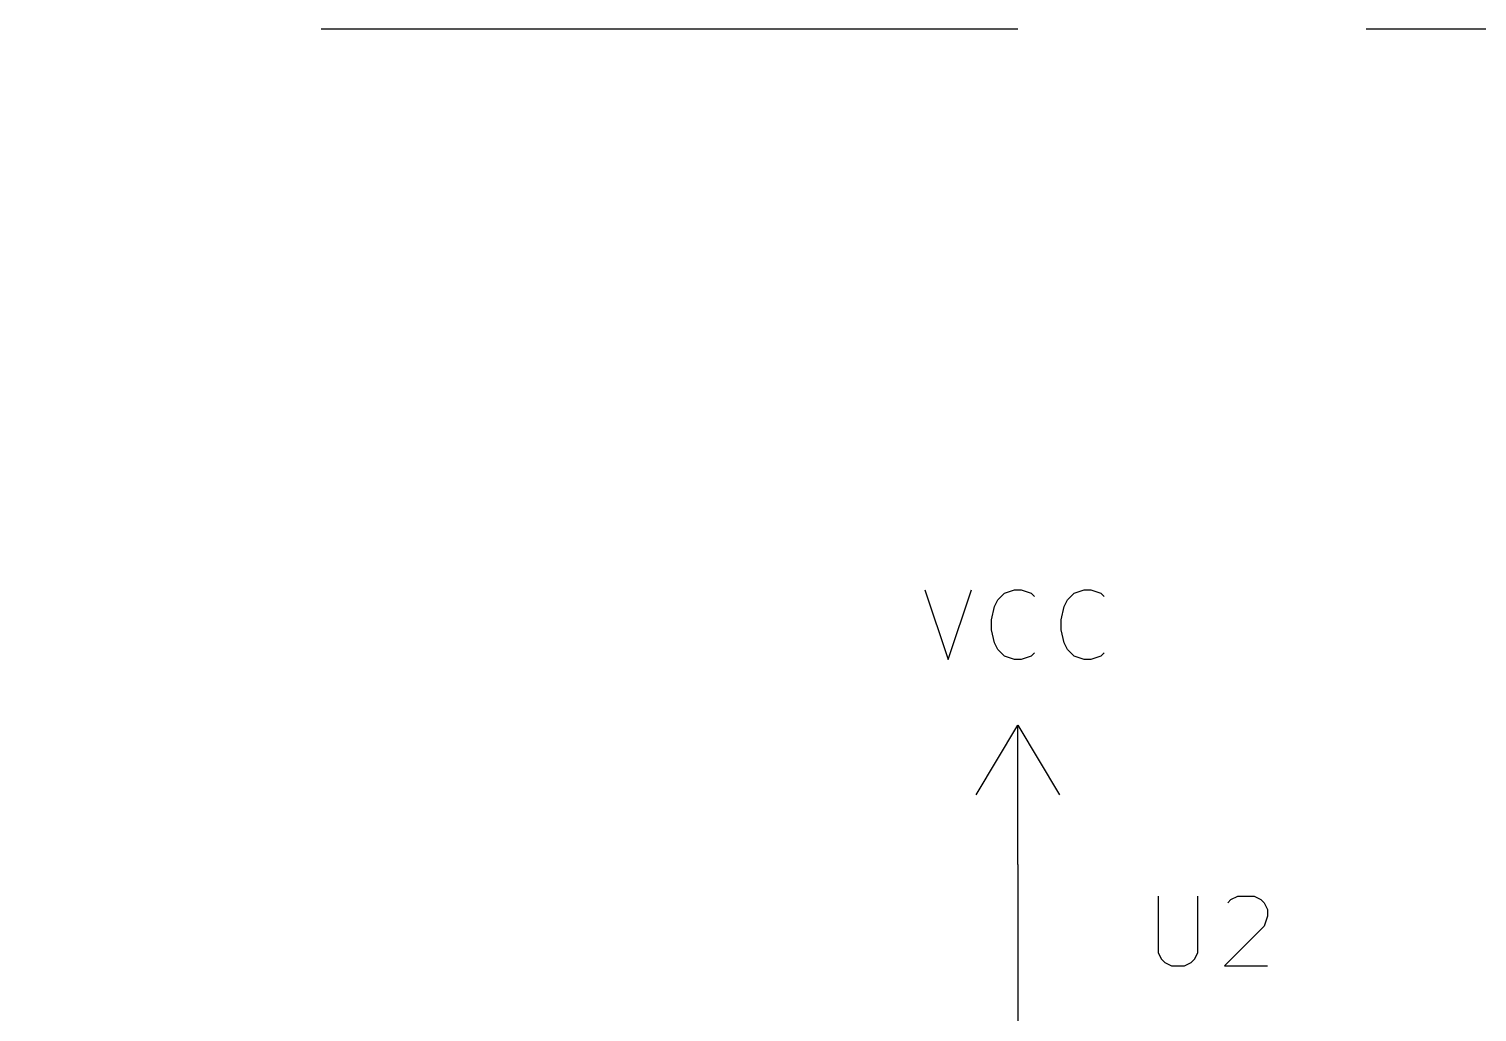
# Model space of a CAD drawing. Extents: x 0.4 to 16.1, y -11.3 to -0.4.
# Drawn here: x 4.64 to 5.68, y -5.406 to -4.7 of the extents above; entities that cross this region are included whole.
import ezdxf

# ---------------------------------------------------------------- set-up
doc = ezdxf.new("R2010")
doc.units = 0
doc.header["$MEASUREMENT"] = 0
doc.linetypes.add('DASHED', pattern=[0.75, 0.5, -0.25])
for name, color, linetype in [('BLUE3', 171, 'CONTINUOUS'), ('CYAN2', 4, 'CONTINUOUS'), ('GREEN3', 91, 'CONTINUOUS'), ('RED2', 1, 'CONTINUOUS')]:
    doc.layers.add(name, color=color, linetype=linetype)

msp = doc.modelspace()

# ---------------------------------------------------------------- linework, layer by layer
at = {"layer": 'BLUE3', "linetype": 'DASHED'}
msp.add_line((3.35, -4.7), (6.75, -4.7), dxfattribs=at)
at = {"layer": 'CYAN2', "linetype": 'CONTINUOUS'}
for p, q in [((5.2833, -5.1028), (5.3, -5.1528)), ((5.2833, -5.1028), (5.3, -5.1528)), ((5.3, -5.1528), (5.3167, -5.1028)), ((5.3, -5.1528), (5.3167, -5.1028)), ((5.3405, -5.1052), (5.3476, -5.1028)), ((5.3405, -5.1052), (5.3476, -5.1028)), ((5.3476, -5.1028), (5.3524, -5.1028)), ((5.3476, -5.1028), (5.3524, -5.1028)), ((5.3524, -5.1028), (5.3595, -5.1052)), ((5.3524, -5.1028), (5.3595, -5.1052)), ((5.3905, -5.1052), (5.3976, -5.1028)), ((5.3905, -5.1052), (5.3976, -5.1028)), ((5.3976, -5.1028), (5.4024, -5.1028)), ((5.3976, -5.1028), (5.4024, -5.1028)), ((5.4024, -5.1028), (5.4095, -5.1052)), ((5.4024, -5.1028), (5.4095, -5.1052)), ((5.3333, -5.1147), (5.3357, -5.1099)), ((5.3333, -5.1147), (5.3357, -5.1099)), ((5.3357, -5.1099), (5.3405, -5.1052)), ((5.3357, -5.1099), (5.3405, -5.1052)), ((5.3595, -5.1052), (5.3619, -5.1076)), ((5.3595, -5.1052), (5.3619, -5.1076)), ((5.3833, -5.1147), (5.3857, -5.1099)), ((5.3833, -5.1147), (5.3857, -5.1099)), ((5.3857, -5.1099), (5.3905, -5.1052)), ((5.3857, -5.1099), (5.3905, -5.1052)), ((5.4095, -5.1052), (5.4119, -5.1076)), ((5.4095, -5.1052), (5.4119, -5.1076)), ((5.331, -5.1242), (5.3333, -5.1147)), ((5.331, -5.1242), (5.3333, -5.1147)), ((5.331, -5.1314), (5.331, -5.1242)), ((5.331, -5.1314), (5.331, -5.1242)), ((5.381, -5.1242), (5.3833, -5.1147)), ((5.381, -5.1242), (5.3833, -5.1147)), ((5.381, -5.1314), (5.381, -5.1242)), ((5.381, -5.1314), (5.381, -5.1242)), ((5.3333, -5.1409), (5.331, -5.1314)), ((5.3333, -5.1409), (5.331, -5.1314)), ((5.3833, -5.1409), (5.381, -5.1314)), ((5.3833, -5.1409), (5.381, -5.1314)), ((5.3357, -5.1457), (5.3333, -5.1409)), ((5.3357, -5.1457), (5.3333, -5.1409)), ((5.3857, -5.1457), (5.3833, -5.1409)), ((5.3857, -5.1457), (5.3833, -5.1409)), ((5.3405, -5.1504), (5.3357, -5.1457)), ((5.3405, -5.1504), (5.3357, -5.1457)), ((5.3476, -5.1528), (5.3405, -5.1504)), ((5.3476, -5.1528), (5.3405, -5.1504)), ((5.3524, -5.1528), (5.3476, -5.1528)), ((5.3524, -5.1528), (5.3476, -5.1528)), ((5.3595, -5.1504), (5.3524, -5.1528)), ((5.3595, -5.1504), (5.3524, -5.1528)), ((5.3619, -5.148), (5.3595, -5.1504)), ((5.3619, -5.148), (5.3595, -5.1504)), ((5.3905, -5.1504), (5.3857, -5.1457)), ((5.3905, -5.1504), (5.3857, -5.1457)), ((5.3976, -5.1528), (5.3905, -5.1504)), ((5.3976, -5.1528), (5.3905, -5.1504)), ((5.4024, -5.1528), (5.3976, -5.1528)), ((5.4024, -5.1528), (5.3976, -5.1528)), ((5.4095, -5.1504), (5.4024, -5.1528)), ((5.4095, -5.1504), (5.4024, -5.1528)), ((5.4119, -5.148), (5.4095, -5.1504)), ((5.4119, -5.148), (5.4095, -5.1504)), ((5.4507, -5.3228), (5.4507, -5.3633)), ((5.4507, -5.3228), (5.4507, -5.3633)), ((5.4792, -5.3633), (5.4792, -5.3228)), ((5.4792, -5.3633), (5.4792, -5.3228)), ((5.5007, -5.3276), (5.503, -5.3252)), ((5.5007, -5.3276), (5.503, -5.3252)), ((5.503, -5.3252), (5.5078, -5.3228)), ((5.503, -5.3252), (5.5078, -5.3228)), ((5.5078, -5.3228), (5.5197, -5.3228)), ((5.5078, -5.3228), (5.5197, -5.3228)), ((5.5197, -5.3228), (5.5245, -5.3252)), ((5.5197, -5.3228), (5.5245, -5.3252)), ((5.5245, -5.3252), (5.5269, -5.3276)), ((5.5245, -5.3252), (5.5269, -5.3276)), ((5.5269, -5.3276), (5.5292, -5.3323)), ((5.5269, -5.3276), (5.5292, -5.3323)), ((5.5292, -5.3323), (5.5292, -5.3371)), ((5.5292, -5.3323), (5.5292, -5.3371)), ((5.5292, -5.3371), (5.5269, -5.3442)), ((5.5292, -5.3371), (5.5269, -5.3442)), ((5.5269, -5.3442), (5.4983, -5.3728)), ((5.5269, -5.3442), (5.4983, -5.3728)), ((5.4507, -5.3633), (5.453, -5.368)), ((5.4507, -5.3633), (5.453, -5.368)), ((5.4769, -5.368), (5.4792, -5.3633)), ((5.4769, -5.368), (5.4792, -5.3633)), ((5.453, -5.368), (5.4554, -5.3704)), ((5.453, -5.368), (5.4554, -5.3704)), ((5.4554, -5.3704), (5.4602, -5.3728)), ((5.4554, -5.3704), (5.4602, -5.3728)), ((5.4602, -5.3728), (5.4697, -5.3728)), ((5.4602, -5.3728), (5.4697, -5.3728)), ((5.4697, -5.3728), (5.4745, -5.3704)), ((5.4697, -5.3728), (5.4745, -5.3704)), ((5.4745, -5.3704), (5.4769, -5.368)), ((5.4745, -5.3704), (5.4769, -5.368)), ((5.4983, -5.3728), (5.5292, -5.3728)), ((5.4983, -5.3728), (5.5292, -5.3728))]:
    msp.add_line(p, q, dxfattribs=at)
at = {"layer": 'GREEN3', "linetype": 'CONTINUOUS'}
msp.add_line((5.35, -5.3), (5.35, -5.45), dxfattribs=at)
at = {"layer": 'RED2', "linetype": 'CONTINUOUS'}
for p, q in [((5.32, -5.25), (5.35, -5.2)), ((5.35, -5.2), (5.38, -5.25)), ((5.35, -5.3), (5.35, -5.2))]:
    msp.add_line(p, q, dxfattribs=at)

doc.saveas('drawing.dxf')
